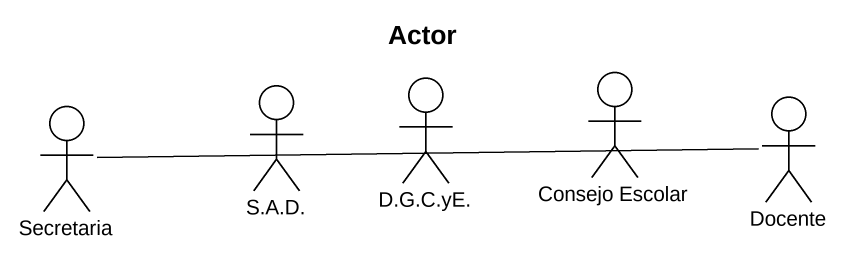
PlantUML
@startuml
title Actor
actor "S.A.D." as S_A_D
actor "D.G.C.yE." as D_G_C_yE
actor "Consejo Escolar" as Consejo_Escolar
actor Secretaria
actor Docente
Secretaria -right- Docente
@enduml
